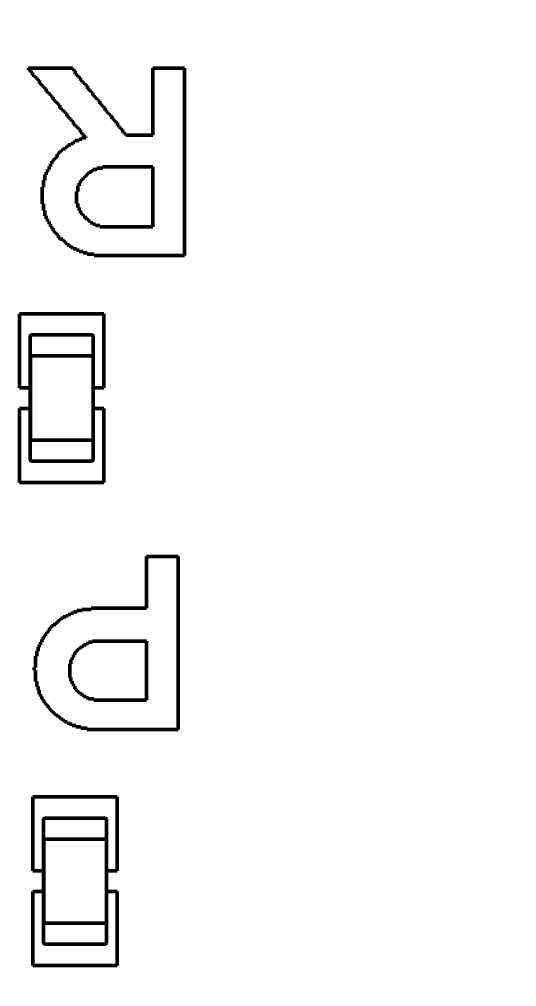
# Model space of a CAD drawing. Header units: millimetres. Extents: x 22 to 202, y 169 to 282.
# Drawn here: x 97.001 to 99.366, y 206.543 to 211.143 of the extents above; entities that cross this region are included whole.
import ezdxf

# ---------------------------------------------------------------- set-up
doc = ezdxf.new("R2010")
doc.units = ezdxf.units.MM
doc.header["$LTSCALE"] = 0.75
doc.layers.add('FD_Dimensions', color=7, linetype='Continuous', lineweight=25)
doc.layers.add('Visible', color=7, linetype='Continuous', lineweight=50)
doc.styles.get("Standard").update_dxf_attribs({"font": 'arial.ttf'})
doc.dimstyles.new('Dim-ISO-25', dxfattribs={"dimtxt": 2.5, "dimasz": 2.5, "dimexe": 1.5, "dimexo": 0, "dimgap": 1, "dimtad": 1, "dimzin": 4, "dimdsep": 46, "dimtxsty": 'Standard', "dimblk": 'OPEN90', "dimcen": 0, "dimazin": 1, "dimtp": 0.1, "dimtm": 0.1, "dimtfac": 0.72, "dimtmove": 0, "dimatfit": 3, "dimfxl": 1, "dimtzin": 4, "dimarcsym": 0})

# ---------------------------------------------------------------- blocks, each defined once
blk = doc.blocks.new('_Open90')
at = {"color": 0, "linetype": 'ByBlock', "lineweight": -2}
for p, q in [((-0.5, 0.5), (0, 0)), ((0, 0), (-1, 0)), ((0, 0), (-0.5, -0.5))]:
    blk.add_line(p, q, dxfattribs=at)
blk = doc.blocks.new('*D39')
at = {"layer": 'Defpoints', "color": 0, "transparency": 16777216}
for p in [(91.851481, 219.885579), (39.845512, 191.385202), (126.699789, 191.385202)]:
    blk.add_point(p, dxfattribs=at)
at = {"layer": 'FD_Dimensions', "color": 0, "lineweight": -2, "transparency": 16777216}
for p, q in [((91.851481, 219.885579), (38.345512, 219.885579)), ((39.845512, 217.385579), (39.845512, 193.885202)), ((126.699789, 191.385202), (38.345512, 191.385202))]:
    blk.add_line(p, q, dxfattribs=at)
at = {"layer": 'FD_Dimensions', "color": 0, "lineweight": -2, "transparency": 16777216, "xscale": 2.5, "yscale": 2.5, "zscale": 2.5}
for p, rotation in [((39.845512, 219.885579), 90), ((39.845512, 191.385202), 270)]:
    blk.add_blockref('_Open90', p, dxfattribs=dict(at, rotation=rotation))
at = {"layer": 'FD_Dimensions', "color": 0, "transparency": 16777216, "insert": (37.568245, 204.532394), "char_height": 2.5, "attachment_point": 5, "rotation": 90}
blk.add_mtext('28.50mm', dxfattribs=at)

msp = doc.modelspace()

# ---------------------------------------------------------------- linework, layer by layer
at = {"layer": 'Visible'}
for p, q in [((97.0447, 210.9109), (97.2533, 210.9109)), ((97.0447, 210.9038), (97.0447, 210.9109)), ((97.0511, 210.9038), (97.0447, 210.9038)), ((97.0511, 210.8972), (97.0511, 210.9038)), ((97.0577, 210.8972), (97.0511, 210.8972)), ((97.0577, 210.8905), (97.0577, 210.8972)), ((97.2533, 210.9109), (97.2533, 210.9043)), ((97.2533, 210.9043), (97.2599, 210.9043)), ((97.2599, 210.9043), (97.2599, 210.8979)), ((97.2599, 210.8979), (97.2665, 210.8979)), ((97.2665, 210.8979), (97.2665, 210.8847)), ((97.6363, 210.9109), (97.7864, 210.9109)), ((97.6363, 210.5924), (97.6363, 210.9109)), ((97.7864, 210.9109), (97.7864, 210.0196)), ((97.0643, 210.8905), (97.0577, 210.8905)), ((97.0643, 210.8776), (97.0643, 210.8905)), ((97.0706, 210.8776), (97.0643, 210.8776)), ((97.0706, 210.8712), (97.0706, 210.8776)), ((97.0772, 210.8712), (97.0706, 210.8712)), ((97.0772, 210.8646), (97.0772, 210.8712)), ((97.0836, 210.8646), (97.0772, 210.8646)), ((97.0836, 210.858), (97.0836, 210.8646)), ((97.0902, 210.858), (97.0836, 210.858)), ((97.0902, 210.8517), (97.0902, 210.858)), ((97.0968, 210.8517), (97.0902, 210.8517)), ((97.0968, 210.8387), (97.0968, 210.8517)), ((97.2665, 210.8847), (97.2728, 210.8847)), ((97.2728, 210.8847), (97.2728, 210.8784)), ((97.2728, 210.8784), (97.2794, 210.8784)), ((97.2794, 210.8784), (97.2794, 210.8718)), ((97.2794, 210.8718), (97.2858, 210.8718)), ((97.2858, 210.8718), (97.2858, 210.8654)), ((97.2858, 210.8654), (97.2924, 210.8654)), ((97.2924, 210.8654), (97.2924, 210.8525)), ((97.2924, 210.8525), (97.299, 210.8525)), ((97.299, 210.8525), (97.299, 210.8458)), ((97.1031, 210.8387), (97.0968, 210.8387)), ((97.1031, 210.8321), (97.1031, 210.8387)), ((97.1097, 210.8321), (97.1031, 210.8321)), ((97.1097, 210.8258), (97.1097, 210.8321)), ((97.1161, 210.8258), (97.1097, 210.8258)), ((97.1161, 210.8192), (97.1161, 210.8258)), ((97.1227, 210.8192), (97.1161, 210.8192)), ((97.1227, 210.8126), (97.1227, 210.8192)), ((97.1293, 210.8126), (97.1227, 210.8126)), ((97.1293, 210.7996), (97.1293, 210.8126)), ((97.299, 210.8458), (97.3053, 210.8458)), ((97.3053, 210.8458), (97.3053, 210.8392)), ((97.3053, 210.8392), (97.3119, 210.8392)), ((97.3119, 210.8392), (97.3119, 210.8329)), ((97.3119, 210.8329), (97.3183, 210.8329)), ((97.3183, 210.8329), (97.3183, 210.8263)), ((97.3183, 210.8263), (97.3249, 210.8263)), ((97.3249, 210.8263), (97.3249, 210.8133)), ((97.3249, 210.8133), (97.3315, 210.8133)), ((97.3315, 210.8133), (97.3315, 210.8067)), ((97.3315, 210.8067), (97.3378, 210.8067)), ((97.3378, 210.8067), (97.3378, 210.8004)), ((97.1357, 210.7996), (97.1293, 210.7996)), ((97.1357, 210.7933), (97.1357, 210.7996)), ((97.1423, 210.7933), (97.1357, 210.7933)), ((97.1423, 210.7867), (97.1423, 210.7933)), ((97.1486, 210.7867), (97.1423, 210.7867)), ((97.1486, 210.7801), (97.1486, 210.7867)), ((97.1552, 210.7801), (97.1486, 210.7801)), ((97.1552, 210.7737), (97.1552, 210.7801)), ((97.1616, 210.7737), (97.1552, 210.7737)), ((97.1616, 210.7608), (97.1616, 210.7737)), ((97.1682, 210.7608), (97.1616, 210.7608)), ((97.1682, 210.7542), (97.1682, 210.7608)), ((97.3378, 210.8004), (97.3444, 210.8004)), ((97.3444, 210.8004), (97.3444, 210.7938)), ((97.3444, 210.7938), (97.3508, 210.7938)), ((97.3508, 210.7938), (97.3508, 210.7808)), ((97.3508, 210.7808), (97.3574, 210.7808)), ((97.3574, 210.7808), (97.3574, 210.7745)), ((97.3574, 210.7745), (97.364, 210.7745)), ((97.364, 210.7745), (97.364, 210.7679)), ((97.364, 210.7679), (97.3703, 210.7679)), ((97.3703, 210.7679), (97.3703, 210.7613)), ((97.3703, 210.7613), (97.377, 210.7613)), ((97.377, 210.7613), (97.377, 210.7549)), ((97.1748, 210.7542), (97.1682, 210.7542)), ((97.1748, 210.7475), (97.1748, 210.7542)), ((97.1811, 210.7475), (97.1748, 210.7475)), ((97.1811, 210.7412), (97.1811, 210.7475)), ((97.1877, 210.7412), (97.1811, 210.7412)), ((97.1877, 210.7346), (97.1877, 210.7412)), ((97.1941, 210.7346), (97.1877, 210.7346)), ((97.1941, 210.7216), (97.1941, 210.7346)), ((97.2007, 210.7216), (97.1941, 210.7216)), ((97.2007, 210.715), (97.2007, 210.7216)), ((97.2073, 210.715), (97.2007, 210.715)), ((97.2073, 210.7087), (97.2073, 210.715)), ((97.377, 210.7549), (97.3833, 210.7549)), ((97.3833, 210.7549), (97.3833, 210.742)), ((97.3833, 210.742), (97.3899, 210.742)), ((97.3899, 210.742), (97.3899, 210.7354)), ((97.3899, 210.7354), (97.3963, 210.7354)), ((97.3963, 210.7354), (97.3963, 210.7288)), ((97.3963, 210.7288), (97.4029, 210.7288)), ((97.4029, 210.7288), (97.4029, 210.7224)), ((97.4029, 210.7224), (97.4095, 210.7224)), ((97.4095, 210.7224), (97.4095, 210.7094)), ((97.2136, 210.7087), (97.2073, 210.7087)), ((97.2136, 210.7021), (97.2136, 210.7087)), ((97.2202, 210.7021), (97.2136, 210.7021)), ((97.2202, 210.6957), (97.2202, 210.7021)), ((97.2266, 210.6957), (97.2202, 210.6957)), ((97.2266, 210.6825), (97.2266, 210.6957)), ((97.2332, 210.6825), (97.2266, 210.6825)), ((97.2332, 210.6762), (97.2332, 210.6825)), ((97.2395, 210.6762), (97.2332, 210.6762)), ((97.2395, 210.6696), (97.2395, 210.6762)), ((97.2461, 210.6696), (97.2395, 210.6696)), ((97.2461, 210.6632), (97.2461, 210.6696)), ((97.4095, 210.7094), (97.4158, 210.7094)), ((97.4158, 210.7094), (97.4158, 210.7028)), ((97.4158, 210.7028), (97.4224, 210.7028)), ((97.4224, 210.7028), (97.4224, 210.6962)), ((97.4224, 210.6962), (97.4288, 210.6962)), ((97.4288, 210.6962), (97.4288, 210.6899)), ((97.4288, 210.6899), (97.4354, 210.6899)), ((97.4354, 210.6899), (97.4354, 210.6833)), ((97.4354, 210.6833), (97.442, 210.6833)), ((97.442, 210.6833), (97.442, 210.6703)), ((97.442, 210.6703), (97.4483, 210.6703)), ((97.4483, 210.6703), (97.4483, 210.6637)), ((97.2527, 210.6632), (97.2461, 210.6632)), ((97.2527, 210.6566), (97.2527, 210.6632)), ((97.2591, 210.6566), (97.2527, 210.6566)), ((97.2591, 210.6437), (97.2591, 210.6566)), ((97.2657, 210.6437), (97.2591, 210.6437)), ((97.2657, 210.6371), (97.2657, 210.6437)), ((97.2721, 210.6371), (97.2657, 210.6371)), ((97.2721, 210.6307), (97.2721, 210.6371)), ((97.2787, 210.6307), (97.2721, 210.6307)), ((97.2787, 210.6241), (97.2787, 210.6307)), ((97.2853, 210.6241), (97.2787, 210.6241)), ((97.2853, 210.6178), (97.2853, 210.6241)), ((97.4483, 210.6637), (97.4549, 210.6637)), ((97.4549, 210.6637), (97.4549, 210.6574)), ((97.4549, 210.6574), (97.4613, 210.6574)), ((97.4613, 210.6574), (97.4613, 210.6508)), ((97.4613, 210.6508), (97.4679, 210.6508)), ((97.4679, 210.6508), (97.4679, 210.6378)), ((97.4679, 210.6378), (97.4742, 210.6378)), ((97.4742, 210.6378), (97.4742, 210.6312)), ((97.4742, 210.6312), (97.4808, 210.6312)), ((97.4808, 210.6312), (97.4808, 210.6249)), ((97.4808, 210.6249), (97.4874, 210.6249)), ((97.4874, 210.6249), (97.4874, 210.6183)), ((97.2916, 210.6178), (97.2853, 210.6178)), ((97.2916, 210.6045), (97.2916, 210.6178)), ((97.2982, 210.6045), (97.2916, 210.6045)), ((97.2982, 210.5982), (97.2982, 210.6045)), ((97.3046, 210.5982), (97.2982, 210.5982)), ((97.2982, 210.5794), (97.3178, 210.5794)), ((97.2982, 210.5728), (97.2982, 210.5794)), ((97.3046, 210.5916), (97.3046, 210.5982)), ((97.3112, 210.5916), (97.3046, 210.5916)), ((97.3112, 210.5852), (97.3112, 210.5916)), ((97.3178, 210.5852), (97.3112, 210.5852)), ((97.3178, 210.5794), (97.3178, 210.5852)), ((97.4874, 210.6183), (97.4938, 210.6183)), ((97.4938, 210.6183), (97.4938, 210.6053)), ((97.4938, 210.6053), (97.5004, 210.6053)), ((97.5004, 210.6053), (97.5004, 210.599)), ((97.5004, 210.599), (97.5067, 210.599)), ((97.5067, 210.599), (97.5067, 210.5924)), ((97.5067, 210.5924), (97.6363, 210.5924)), ((97.2202, 210.5339), (97.2266, 210.5339)), ((97.2202, 210.5273), (97.2202, 210.5339)), ((97.2266, 210.5403), (97.2332, 210.5403)), ((97.2266, 210.5339), (97.2266, 210.5403)), ((97.2332, 210.5469), (97.2461, 210.5469)), ((97.2332, 210.5403), (97.2332, 210.5469)), ((97.2461, 210.5532), (97.2591, 210.5532)), ((97.2461, 210.5469), (97.2461, 210.5532)), ((97.2591, 210.5598), (97.2657, 210.5598)), ((97.2591, 210.5532), (97.2591, 210.5598)), ((97.2657, 210.5664), (97.2853, 210.5664)), ((97.2657, 210.5598), (97.2657, 210.5664)), ((97.2853, 210.5728), (97.2982, 210.5728)), ((97.2853, 210.5664), (97.2853, 210.5728)), ((97.1748, 210.4885), (97.1811, 210.4885)), ((97.1748, 210.4819), (97.1748, 210.4885)), ((97.1811, 210.5014), (97.1877, 210.5014)), ((97.1811, 210.4885), (97.1811, 210.5014)), ((97.1877, 210.5078), (97.1941, 210.5078)), ((97.1877, 210.5014), (97.1877, 210.5078)), ((97.1941, 210.5144), (97.2007, 210.5144)), ((97.1941, 210.5078), (97.1941, 210.5144)), ((97.2007, 210.521), (97.2073, 210.521)), ((97.2007, 210.5144), (97.2007, 210.521)), ((97.2073, 210.5273), (97.2202, 210.5273)), ((97.2073, 210.521), (97.2073, 210.5273)), ((97.1423, 210.4427), (97.1486, 210.4427)), ((97.1423, 210.4298), (97.1423, 210.4427)), ((97.1486, 210.456), (97.1552, 210.456)), ((97.1486, 210.4427), (97.1486, 210.456)), ((97.1552, 210.4689), (97.1616, 210.4689)), ((97.1552, 210.456), (97.1552, 210.4689)), ((97.1616, 210.4753), (97.1682, 210.4753)), ((97.1616, 210.4689), (97.1616, 210.4753)), ((97.1682, 210.4819), (97.1748, 210.4819)), ((97.1682, 210.4753), (97.1682, 210.4819)), ((97.3963, 210.4422), (97.3963, 210.4356)), ((97.6363, 210.4422), (97.3963, 210.4422)), ((97.6363, 210.1567), (97.6363, 210.4422)), ((97.1227, 210.4039), (97.1293, 210.4039)), ((97.1227, 210.3777), (97.1227, 210.4039)), ((97.1293, 210.4168), (97.1357, 210.4168)), ((97.1293, 210.4039), (97.1293, 210.4168)), ((97.1357, 210.4298), (97.1423, 210.4298)), ((97.1357, 210.4168), (97.1357, 210.4298)), ((97.3119, 210.3965), (97.3119, 210.3902)), ((97.3183, 210.3965), (97.3119, 210.3965)), ((97.3183, 210.4031), (97.3183, 210.3965)), ((97.3249, 210.4031), (97.3183, 210.4031)), ((97.3249, 210.4097), (97.3249, 210.4031)), ((97.3315, 210.4097), (97.3249, 210.4097)), ((97.3315, 210.4161), (97.3315, 210.4097)), ((97.3444, 210.4161), (97.3315, 210.4161)), ((97.3444, 210.4227), (97.3444, 210.4161)), ((97.3508, 210.4227), (97.3444, 210.4227)), ((97.3508, 210.429), (97.3508, 210.4227)), ((97.3703, 210.429), (97.3508, 210.429)), ((97.3703, 210.4356), (97.3703, 210.429)), ((97.3963, 210.4356), (97.3703, 210.4356)), ((97.1097, 210.3452), (97.1161, 210.3452)), ((97.1097, 210.2667), (97.1097, 210.3452)), ((97.1161, 210.3777), (97.1227, 210.3777)), ((97.1161, 210.3452), (97.1161, 210.3777)), ((97.2794, 210.3511), (97.2794, 210.3251)), ((97.2858, 210.3511), (97.2794, 210.3511)), ((97.2858, 210.364), (97.2858, 210.3511)), ((97.2924, 210.364), (97.2858, 210.364)), ((97.2924, 210.3772), (97.2924, 210.364)), ((97.299, 210.3772), (97.2924, 210.3772)), ((97.299, 210.3836), (97.299, 210.3772)), ((97.3053, 210.3836), (97.299, 210.3836)), ((97.3053, 210.3902), (97.3053, 210.3836)), ((97.3119, 210.3902), (97.3053, 210.3902)), ((97.2728, 210.3251), (97.2728, 210.2672)), ((97.2794, 210.3251), (97.2728, 210.3251)), ((97.1161, 210.2667), (97.1097, 210.2667)), ((97.1161, 210.2342), (97.1161, 210.2667)), ((97.2728, 210.2672), (97.2794, 210.2672)), ((97.2794, 210.2672), (97.2794, 210.2479)), ((97.1227, 210.2342), (97.1161, 210.2342)), ((97.1227, 210.2081), (97.1227, 210.2342)), ((97.1293, 210.2081), (97.1227, 210.2081)), ((97.1293, 210.1951), (97.1293, 210.2081)), ((97.2794, 210.2479), (97.2858, 210.2479)), ((97.2858, 210.2479), (97.2858, 210.235)), ((97.2858, 210.235), (97.2924, 210.235)), ((97.2924, 210.235), (97.2924, 210.2218)), ((97.2924, 210.2218), (97.299, 210.2218)), ((97.299, 210.2218), (97.299, 210.2154)), ((97.299, 210.2154), (97.3053, 210.2154)), ((97.3053, 210.2154), (97.3053, 210.2088)), ((97.3053, 210.2088), (97.3119, 210.2088)), ((97.3119, 210.2088), (97.3119, 210.1959)), ((97.1357, 210.1951), (97.1293, 210.1951)), ((97.1357, 210.1821), (97.1357, 210.1951)), ((97.1423, 210.1821), (97.1357, 210.1821)), ((97.1423, 210.1692), (97.1423, 210.1821)), ((97.1486, 210.1692), (97.1423, 210.1692)), ((97.1486, 210.1562), (97.1486, 210.1692)), ((97.3119, 210.1959), (97.3249, 210.1959)), ((97.3249, 210.1959), (97.3249, 210.1893)), ((97.3249, 210.1893), (97.3315, 210.1893)), ((97.3315, 210.1893), (97.3315, 210.1829)), ((97.3315, 210.1829), (97.3378, 210.1829)), ((97.3378, 210.1829), (97.3378, 210.1763)), ((97.3378, 210.1763), (97.3508, 210.1763)), ((97.3508, 210.1763), (97.3508, 210.17)), ((97.3508, 210.17), (97.364, 210.17)), ((97.364, 210.17), (97.364, 210.1633)), ((97.364, 210.1633), (97.3833, 210.1633)), ((97.3833, 210.1633), (97.3833, 210.1567)), ((97.1552, 210.1562), (97.1486, 210.1562)), ((97.1552, 210.1496), (97.1552, 210.1562)), ((97.1616, 210.1496), (97.1552, 210.1496)), ((97.1616, 210.1367), (97.1616, 210.1496)), ((97.1682, 210.1367), (97.1616, 210.1367)), ((97.1682, 210.1301), (97.1682, 210.1367)), ((97.1748, 210.1301), (97.1682, 210.1301)), ((97.1748, 210.1237), (97.1748, 210.1301)), ((97.1811, 210.1237), (97.1748, 210.1237)), ((97.1811, 210.1171), (97.1811, 210.1237)), ((97.1877, 210.1171), (97.1811, 210.1171)), ((97.1877, 210.1042), (97.1877, 210.1171)), ((97.3833, 210.1567), (97.6363, 210.1567)), ((97.1941, 210.1042), (97.1877, 210.1042)), ((97.1941, 210.0976), (97.1941, 210.1042)), ((97.2073, 210.0976), (97.1941, 210.0976)), ((97.2073, 210.0912), (97.2073, 210.0976)), ((97.2136, 210.0912), (97.2073, 210.0912)), ((97.2136, 210.0846), (97.2136, 210.0912)), ((97.2202, 210.0846), (97.2136, 210.0846)), ((97.2202, 210.0783), (97.2202, 210.0846)), ((97.2266, 210.0783), (97.2202, 210.0783)), ((97.2266, 210.0717), (97.2266, 210.0783)), ((97.2395, 210.0717), (97.2266, 210.0717)), ((97.2395, 210.0651), (97.2395, 210.0717)), ((97.2461, 210.0651), (97.2395, 210.0651)), ((97.2461, 210.0587), (97.2461, 210.0651)), ((97.2591, 210.0587), (97.2461, 210.0587)), ((97.2591, 210.0521), (97.2591, 210.0587)), ((97.2721, 210.0521), (97.2591, 210.0521)), ((97.2721, 210.0457), (97.2721, 210.0521)), ((97.2853, 210.0457), (97.2721, 210.0457)), ((97.2853, 210.0391), (97.2853, 210.0457)), ((97.3046, 210.0391), (97.2853, 210.0391)), ((97.3046, 210.0325), (97.3046, 210.0391)), ((97.3241, 210.0325), (97.3046, 210.0325)), ((97.3241, 210.0262), (97.3241, 210.0325)), ((97.3566, 210.0262), (97.3241, 210.0262)), ((97.3566, 210.0196), (97.3566, 210.0262)), ((97.7864, 210.0196), (97.3566, 210.0196)), ((97.0017, 209.7432), (97.0017, 209.3917)), ((97.4032, 209.7432), (97.0017, 209.7432)), ((97.4032, 209.3917), (97.4032, 209.7432)), ((97.0525, 209.5424), (97.0525, 209.6374)), ((97.0575, 209.6424), (97.3475, 209.6424)), ((97.3525, 209.6374), (97.3525, 209.5424)), ((97.0525, 209.5424), (97.0575, 209.5424)), ((97.053, 209.5424), (97.053, 209.1424)), ((97.0535, 209.1424), (97.0535, 209.5424)), ((97.0575, 209.5424), (97.3475, 209.5424)), ((97.3325, 209.5424), (97.0725, 209.5424)), ((97.3475, 209.5424), (97.3525, 209.5424)), ((97.3515, 209.5424), (97.3515, 209.1424)), ((97.352, 209.1424), (97.352, 209.5424)), ((97.0017, 209.3917), (97.053, 209.3917)), ((97.352, 209.3917), (97.4032, 209.3917)), ((97.0017, 209.2931), (97.0017, 208.9416)), ((97.053, 209.2931), (97.0017, 209.2931)), ((97.4032, 209.2931), (97.352, 209.2931)), ((97.4032, 208.9416), (97.4032, 209.2931)), ((97.0525, 209.0474), (97.0525, 209.1424)), ((97.0575, 209.1424), (97.0525, 209.1424)), ((97.3475, 209.1424), (97.0575, 209.1424)), ((97.0725, 209.1424), (97.3325, 209.1424)), ((97.3525, 209.1424), (97.3475, 209.1424)), ((97.3525, 209.1424), (97.3525, 209.0474)), ((97.3475, 209.0424), (97.0575, 209.0424)), ((97.0017, 208.9416), (97.4032, 208.9416)), ((97.6061, 208.5896), (97.7567, 208.5896)), ((97.6061, 208.3434), (97.6061, 208.5896)), ((97.7567, 208.5896), (97.7567, 207.7669)), ((97.2581, 208.3257), (97.2759, 208.3257)), ((97.2581, 208.3196), (97.2581, 208.3257)), ((97.2759, 208.3315), (97.3, 208.3315)), ((97.2759, 208.3257), (97.2759, 208.3315)), ((97.3, 208.3376), (97.3419, 208.3376)), ((97.3, 208.3315), (97.3, 208.3376)), ((97.3419, 208.3434), (97.6061, 208.3434)), ((97.3419, 208.3376), (97.3419, 208.3434)), ((97.1801, 208.2777), (97.1859, 208.2777)), ((97.1801, 208.2716), (97.1801, 208.2777)), ((97.1859, 208.2835), (97.192, 208.2835)), ((97.1859, 208.2777), (97.1859, 208.2835)), ((97.192, 208.2896), (97.1979, 208.2896)), ((97.192, 208.2835), (97.192, 208.2896)), ((97.1979, 208.2954), (97.2101, 208.2954)), ((97.1979, 208.2896), (97.1979, 208.2954)), ((97.2101, 208.3015), (97.222, 208.3015)), ((97.2101, 208.2954), (97.2101, 208.3015)), ((97.222, 208.3076), (97.234, 208.3076)), ((97.222, 208.3015), (97.222, 208.3076)), ((97.234, 208.3135), (97.2459, 208.3135)), ((97.234, 208.3076), (97.234, 208.3135)), ((97.2459, 208.3196), (97.2581, 208.3196)), ((97.2459, 208.3135), (97.2459, 208.3196)), ((97.1318, 208.2296), (97.1379, 208.2296)), ((97.1318, 208.2235), (97.1318, 208.2296)), ((97.1379, 208.2355), (97.144, 208.2355)), ((97.1379, 208.2296), (97.1379, 208.2355)), ((97.144, 208.2477), (97.1499, 208.2477)), ((97.144, 208.2355), (97.144, 208.2477)), ((97.1499, 208.2535), (97.156, 208.2535)), ((97.1499, 208.2477), (97.1499, 208.2535)), ((97.156, 208.2596), (97.1621, 208.2596)), ((97.156, 208.2535), (97.156, 208.2596)), ((97.1621, 208.2655), (97.174, 208.2655)), ((97.1621, 208.2596), (97.1621, 208.2655)), ((97.174, 208.2716), (97.1801, 208.2716)), ((97.174, 208.2655), (97.174, 208.2716)), ((97.108, 208.1936), (97.1141, 208.1936)), ((97.108, 208.1816), (97.108, 208.1936)), ((97.1141, 208.2055), (97.1199, 208.2055)), ((97.1141, 208.1936), (97.1141, 208.2055)), ((97.1199, 208.2116), (97.126, 208.2116)), ((97.1199, 208.2055), (97.1199, 208.2116)), ((97.126, 208.2235), (97.1318, 208.2235)), ((97.126, 208.2116), (97.126, 208.2235)), ((97.3485, 208.187), (97.3485, 208.1809)), ((97.6061, 208.187), (97.3485, 208.187)), ((97.6061, 207.9055), (97.6061, 208.187)), ((97.0841, 208.1395), (97.0899, 208.1395)), ((97.0841, 208.1156), (97.0841, 208.1395)), ((97.0899, 208.1575), (97.096, 208.1575)), ((97.0899, 208.1395), (97.0899, 208.1575)), ((97.096, 208.1694), (97.1019, 208.1694)), ((97.096, 208.1575), (97.096, 208.1694)), ((97.1019, 208.1816), (97.108, 208.1816)), ((97.1019, 208.1694), (97.1019, 208.1816)), ((97.2705, 208.139), (97.2705, 208.1329)), ((97.2766, 208.139), (97.2705, 208.139)), ((97.2766, 208.1451), (97.2766, 208.139)), ((97.2825, 208.1451), (97.2766, 208.1451)), ((97.2825, 208.1509), (97.2825, 208.1451)), ((97.2886, 208.1509), (97.2825, 208.1509)), ((97.2886, 208.157), (97.2886, 208.1509)), ((97.3005, 208.157), (97.2886, 208.157)), ((97.3005, 208.1628), (97.3005, 208.157)), ((97.3066, 208.1628), (97.3005, 208.1628)), ((97.3066, 208.1689), (97.3066, 208.1628)), ((97.3185, 208.1689), (97.3066, 208.1689)), ((97.3185, 208.175), (97.3185, 208.1689)), ((97.3305, 208.175), (97.3185, 208.175)), ((97.3305, 208.1809), (97.3305, 208.175)), ((97.3485, 208.1809), (97.3305, 208.1809)), ((97.078, 208.1156), (97.0841, 208.1156)), ((97.078, 208.0615), (97.078, 208.1156)), ((97.2467, 208.0971), (97.2467, 208.079)), ((97.2525, 208.0971), (97.2467, 208.0971)), ((97.2525, 208.109), (97.2525, 208.0971)), ((97.2586, 208.109), (97.2525, 208.109)), ((97.2586, 208.1209), (97.2586, 208.109)), ((97.2647, 208.1209), (97.2586, 208.1209)), ((97.2647, 208.1329), (97.2647, 208.1209)), ((97.2705, 208.1329), (97.2647, 208.1329)), ((97.0719, 208.0615), (97.078, 208.0615)), ((97.0719, 208.0491), (97.0719, 208.0615)), ((97.078, 208.0491), (97.0719, 208.0491)), ((97.078, 207.9949), (97.078, 208.0491)), ((97.2406, 208.079), (97.2406, 208.0135)), ((97.2467, 208.079), (97.2406, 208.079)), ((97.2406, 208.0135), (97.2467, 208.0135)), ((97.2467, 208.0135), (97.2467, 207.9955)), ((97.0841, 207.9949), (97.078, 207.9949)), ((97.0841, 207.9708), (97.0841, 207.9949)), ((97.0899, 207.9708), (97.0841, 207.9708)), ((97.0899, 207.953), (97.0899, 207.9708)), ((97.096, 207.953), (97.0899, 207.953)), ((97.096, 207.935), (97.096, 207.953)), ((97.2467, 207.9955), (97.2525, 207.9955)), ((97.2525, 207.9955), (97.2525, 207.9835)), ((97.2525, 207.9835), (97.2586, 207.9835)), ((97.2586, 207.9835), (97.2586, 207.9716)), ((97.2586, 207.9716), (97.2647, 207.9716)), ((97.2647, 207.9716), (97.2647, 207.9596)), ((97.2647, 207.9596), (97.2705, 207.9596)), ((97.2705, 207.9596), (97.2705, 207.9535)), ((97.2705, 207.9535), (97.2766, 207.9535)), ((97.2766, 207.9535), (97.2766, 207.9475)), ((97.1019, 207.935), (97.096, 207.935)), ((97.1019, 207.9231), (97.1019, 207.935)), ((97.108, 207.9231), (97.1019, 207.9231)), ((97.108, 207.9109), (97.108, 207.9231)), ((97.1141, 207.9109), (97.108, 207.9109)), ((97.1141, 207.905), (97.1141, 207.9109)), ((97.2766, 207.9475), (97.2825, 207.9475)), ((97.2825, 207.9475), (97.2825, 207.9416)), ((97.2825, 207.9416), (97.2886, 207.9416)), ((97.2886, 207.9416), (97.2886, 207.9355)), ((97.2886, 207.9355), (97.3005, 207.9355)), ((97.3005, 207.9355), (97.3005, 207.9297)), ((97.3005, 207.9297), (97.3066, 207.9297)), ((97.3066, 207.9297), (97.3066, 207.9236)), ((97.3066, 207.9236), (97.3185, 207.9236)), ((97.3185, 207.9236), (97.3185, 207.9175)), ((97.3185, 207.9175), (97.3305, 207.9175)), ((97.3305, 207.9175), (97.3305, 207.9116)), ((97.3305, 207.9116), (97.3546, 207.9116)), ((97.3546, 207.9116), (97.3546, 207.9055)), ((97.1199, 207.905), (97.1141, 207.905)), ((97.1199, 207.8928), (97.1199, 207.905)), ((97.126, 207.8928), (97.1199, 207.8928)), ((97.126, 207.887), (97.126, 207.8928)), ((97.1318, 207.887), (97.126, 207.887)), ((97.1318, 207.8809), (97.1318, 207.887)), ((97.1379, 207.8809), (97.1318, 207.8809)), ((97.1379, 207.869), (97.1379, 207.8809)), ((97.144, 207.869), (97.1379, 207.869)), ((97.144, 207.8629), (97.144, 207.869)), ((97.1499, 207.8629), (97.144, 207.8629)), ((97.1499, 207.857), (97.1499, 207.8629)), ((97.3546, 207.9055), (97.6061, 207.9055)), ((97.156, 207.857), (97.1499, 207.857)), ((97.156, 207.8509), (97.156, 207.857)), ((97.1621, 207.8509), (97.156, 207.8509)), ((97.1621, 207.8448), (97.1621, 207.8509)), ((97.1679, 207.8448), (97.1621, 207.8448)), ((97.1679, 207.839), (97.1679, 207.8448)), ((97.174, 207.839), (97.1679, 207.839)), ((97.174, 207.8329), (97.174, 207.839)), ((97.1859, 207.8329), (97.174, 207.8329)), ((97.1859, 207.8271), (97.1859, 207.8329)), ((97.192, 207.8271), (97.1859, 207.8271)), ((97.192, 207.821), (97.192, 207.8271)), ((97.1979, 207.821), (97.192, 207.821)), ((97.1979, 207.8149), (97.1979, 207.821)), ((97.2101, 207.8149), (97.1979, 207.8149)), ((97.2101, 207.809), (97.2101, 207.8149)), ((97.2159, 207.809), (97.2101, 207.809)), ((97.2159, 207.8029), (97.2159, 207.809)), ((97.2279, 207.8029), (97.2159, 207.8029)), ((97.2279, 207.7968), (97.2279, 207.8029)), ((97.24, 207.7968), (97.2279, 207.7968)), ((97.24, 207.791), (97.24, 207.7968)), ((97.252, 207.791), (97.24, 207.791)), ((97.252, 207.7849), (97.252, 207.791)), ((97.27, 207.7849), (97.252, 207.7849)), ((97.27, 207.7791), (97.27, 207.7849)), ((97.2939, 207.7791), (97.27, 207.7791)), ((97.2939, 207.773), (97.2939, 207.7791)), ((97.3239, 207.773), (97.2939, 207.773)), ((97.3239, 207.7669), (97.3239, 207.773)), ((97.7567, 207.7669), (97.3239, 207.7669)), ((97.0654, 207.4461), (97.0654, 207.0945)), ((97.467, 207.4461), (97.0654, 207.4461)), ((97.467, 207.0945), (97.467, 207.4461)), ((97.1162, 207.2452), (97.1162, 207.3402)), ((97.1212, 207.3452), (97.4112, 207.3452)), ((97.4162, 207.3402), (97.4162, 207.2452)), ((97.1162, 207.2452), (97.1212, 207.2452)), ((97.1167, 207.2452), (97.1167, 206.8452)), ((97.1172, 206.8452), (97.1172, 207.2452)), ((97.1212, 207.2452), (97.4112, 207.2452)), ((97.3962, 207.2452), (97.1362, 207.2452)), ((97.4112, 207.2452), (97.4162, 207.2452)), ((97.4152, 207.2452), (97.4152, 206.8452)), ((97.4157, 206.8452), (97.4157, 207.2452)), ((97.0654, 207.0945), (97.1167, 207.0945)), ((97.4157, 207.0945), (97.467, 207.0945)), ((97.0654, 206.996), (97.0654, 206.6444)), ((97.1167, 206.996), (97.0654, 206.996)), ((97.467, 206.996), (97.4157, 206.996)), ((97.467, 206.6444), (97.467, 206.996)), ((97.1162, 206.7502), (97.1162, 206.8452)), ((97.1212, 206.8452), (97.1162, 206.8452)), ((97.4112, 206.8452), (97.1212, 206.8452)), ((97.1362, 206.8452), (97.3962, 206.8452)), ((97.4162, 206.8452), (97.4112, 206.8452)), ((97.4162, 206.8452), (97.4162, 206.7502)), ((97.4112, 206.7452), (97.1212, 206.7452)), ((97.0654, 206.6444), (97.467, 206.6444))]:
    msp.add_line(p, q, dxfattribs=at)
at = {"layer": 'Visible', "extrusion": (0, 0, -1)}
for centre, start, end in [((-97.0575, 209.6374), 0, 90), ((-97.3475, 209.0474), 180, 270), ((-97.1212, 207.3402), 0, 90), ((-97.4112, 206.7502), 180, 270)]:
    msp.add_arc(centre, 0.005, start, end, dxfattribs=at)
at = {"layer": 'Visible'}
for centre, start, end in [((97.3475, 209.6374), 0, 90), ((97.0575, 209.0474), 180, 270), ((97.4112, 207.3402), 0, 90), ((97.1212, 206.7502), 180, 270)]:
    msp.add_arc(centre, 0.005, start, end, dxfattribs=at)

# ---------------------------------------------------------------- dimensions: what is measured, and where the dimension line sits
at = {"layer": 'FD_Dimensions'}
dim = msp.add_linear_dim(base=(39.8455, 191.3852), p1=(91.8515, 219.8856), p2=(126.6998, 191.3852), angle=90, dimstyle='Dim-ISO-25', override={"dimlfac": 1, "dimpost": 'mm'}, dxfattribs=at)
dim.commit()
dim.dimension.update_dxf_attribs({"geometry": '*D39', "text_midpoint": (39.8455, 204.5324), "dimtype": 160})

doc.saveas('drawing.dxf')
